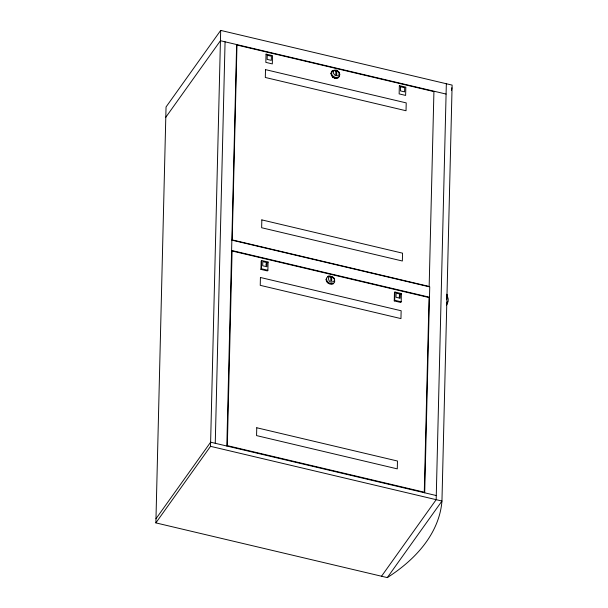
<?xml version="1.0" encoding="UTF-8"?>
<svg xmlns="http://www.w3.org/2000/svg" width="608" height="608" viewBox="0 0 608 608"><rect width="100%" height="100%" fill="white"/><g stroke="black" fill="none" stroke-linecap="round" stroke-linejoin="round"><path stroke-width="0.91" d="M155.876 522.888L166.045 106.962L220.689 30.4L452.124 85.112L441.955 501.038A230.105 128.341 1.4 0 1 387.311 577.6L155.876 522.888L210.52 446.325L220.689 30.4M215.255 443.293L225.066 41.815M226.822 446.029L236.634 44.551M260.946 269.405L261.144 261.144L261.6 260.505L268.082 262.04L267.877 270.294L267.421 270.932L260.946 269.405L261.402 268.766L261.6 260.505M266.008 265.544L266.053 263.895L266.958 262.618L262.793 261.638L262.694 265.764L266.859 266.745L266.958 262.618M394.25 300.914L394.455 292.661L394.904 292.022L401.386 293.558L401.189 301.811L400.733 302.45L394.25 300.914L394.706 300.276L394.904 292.022M399.296 297.89L399.334 296.233M400.269 294.135L400.17 298.262L395.998 297.282L396.104 293.147L400.269 294.135L399.357 295.412M424.703 492.807L429.734 286.908L231.853 240.13M446.34 83.744L436.172 499.67L381.528 576.232M446.584 299.668L446.774 294.302L448.202 298.938A11.324 9.705 44 0 1 447.959 301.826L446.394 305.034M446.584 299.448L446.774 294.302M331.132 73.028L331.086 73.697M331.026 73.028L330.988 73.583M339.272 75.901L339.279 75.833M447.252 303.073L447.518 302.176M339.256 76.38L339.864 74.427L338.884 72.101L339.211 74.541L337.554 75.871L334.962 75.278L333.328 73.089L333.458 71.516L334.544 70.498L336.809 70.528L338.869 72.078L337.957 71.174M337.524 70.862C337.242 69.023 330.577 70.68 331.307 72.139M339.127 76.395L339.173 76.669M447.382 302.047L446.713 303.43M331.413 72.185L332.698 70.855M446.47 304.684L446.903 303.909M446.736 304.448L447.594 302.336A11.21 7.828 -1.8 0 0 447.686 301.591M338.831 76.958C337.774 79.169 329.103 76.084 332.249 71.235M165.786 117.283L220.438 40.721L446.082 94.065M267.626 262.679L268.082 262.04M155.975 518.761L210.626 442.198L436.27 495.543M400.93 294.188L401.386 293.558M387.311 577.6L441.955 501.038L210.52 446.325M338.686 77.155L338.755 77.254M338.481 77.535L338.314 77.528M332.15 71.166L332.796 70.923M327.4 277.142C328.335 273.235 338.762 279.695 332.546 281.884C328.077 284.02 326.276 273.684 332.903 277.157M337.729 77.9L338.124 77.801L337.782 77.991M327.765 276.944L328.632 276.693M332.781 70.817L333.283 70.756M333.047 70.726L333.473 70.71M337.121 78.219L336.931 78.257M336.733 78.204L335.753 78.234L336.49 78.234M336.315 78.242L335.722 78.288M334.522 77.991L332.637 76.836L335.51 78.257M335.152 78.136L334.757 78.037M231.602 250.45L429.484 297.228M261.402 268.766L267.877 270.294M394.706 300.276L401.189 301.811M333.594 77.528L334.24 77.877L332.827 76.996M333.686 77.581L332.538 76.737L333.617 77.55M333.268 277.468C335.221 277.438 334.674 284.947 334.408 281.223M332.492 76.699L332.356 76.532M332.264 76.426L331.922 76.061M331.732 75.795L331.664 75.681M331.36 75.118L331.497 75.4M331.36 74.951L331.216 74.761M331.14 74.176L331.102 73.91M451.866 87.757A230.105 128.341 1.4 0 1 451.501 90.394M326.078 279.551C325.797 284.004 333.214 285.722 333.944 282.902C331.808 284.597 328.784 283.366 327.34 281.329C325.523 280.159 327.788 274.634 326.078 279.551M236.976 45.038L232.21 239.894L429.164 286.452L433.922 91.595L236.976 45.038M232.089 250.998L227.331 445.641L424.285 492.206L429.043 297.555L232.089 250.998M256.758 427.758L256.568 435.602L397.282 468.867L397.472 461.024L256.758 427.758M260.429 277.491L260.239 285.334L400.953 318.6L401.143 310.756L260.429 277.491M261.835 219.898L261.645 227.742L402.359 261.007L402.549 253.164L261.835 219.898M265.514 69.631L265.316 77.474L406.03 110.74L406.22 102.896L265.514 69.631M266.046 54.12L265.84 62.373L272.323 63.908L272.521 55.655L266.046 54.12M267.239 55.252L267.14 59.379L271.305 60.359L271.404 56.232L267.239 55.252M330.843 277.392L330.767 280.698L331.687 280.911L331.77 277.613L330.843 277.392M335.859 71.379L335.776 74.678L336.703 74.898L336.779 71.592L335.859 71.379M399.35 85.637L399.144 93.89L405.627 95.426L405.832 87.164L399.35 85.637M400.543 86.762L400.444 90.888L404.609 91.876L404.708 87.75L400.543 86.762"/></g></svg>
